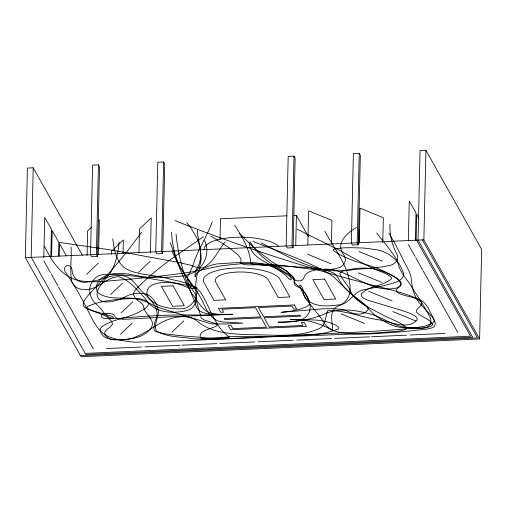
<?xml version="1.0" encoding="UTF-8"?>
<svg xmlns="http://www.w3.org/2000/svg" width="507" height="507" viewBox="0 0 507 507"><rect width="100%" height="100%" fill="white"/><g stroke="black" fill="none" stroke-linecap="round" stroke-linejoin="round"><path stroke-width="0.76" d="M33.221 167.798L31.187 257.36L85.81 354.463L472.657 337.212L418.041 240.109L420.069 150.547L425.912 150.287L481.65 249.381L479.616 338.942L81.088 356.713L25.35 257.619L27.384 168.058L33.221 167.798L82.419 255.262M43.811 257.55L44.724 217.326L51.441 229.259L50.814 256.865M51.587 256.599L52.177 230.571L58.888 242.511L58.584 255.915M59.192 256.181L59.484 243.556L66.195 255.496M87.084 255.344L87.641 230.894L91.545 227.193M98.421 164.889L96.387 254.451L97.509 256.447L91.672 256.707L90.55 254.71L92.585 165.149L98.421 164.889L99.543 166.885L97.509 256.447M98.573 254.489L99.366 219.778L98.244 220.837M111.565 254.241L111.635 251.085L123.359 239.969L123.055 253.38M138.943 252.644L139.482 228.987L151.206 217.871L150.421 252.575M163.622 161.987L161.587 251.548L162.709 253.538L156.872 253.798L155.75 251.808L157.785 162.246L163.622 161.987L164.743 163.976L162.709 253.538M220.025 239.291L220.488 218.77L286.93 215.805M294.022 156.169L291.988 245.73L293.109 247.72L287.273 247.98L286.151 245.99L288.185 156.429L294.022 156.169L295.144 158.159L293.109 247.72M295.739 245.382L296.418 215.38L294.047 215.488M307.831 244.767L308.598 210.849L331.946 220.399L331.407 244.063M359.222 153.26L357.188 242.821L358.31 244.811L352.473 245.071L351.351 243.081L353.385 153.52L359.222 153.26L360.344 155.25L358.31 244.811M359.032 242.853L359.336 229.449M359.216 242.859L360.002 208.155L383.349 217.706L382.791 242.156M382.614 242.15L382.684 238.993M408.376 240.502L409.269 201.064L415.987 213.003L415.36 240.61M416.133 240.343L416.722 214.315L418.959 218.289M479.616 338.942L423.877 239.849L425.912 150.287M119.063 242.029C118.004 255.541 114.842 269.705 104.905 279.572C101.444 283.952 97.357 288.578 96.989 294.415C98.364 306.849 116.42 301.006 123.714 297.691C130.724 293.274 139.558 292.007 147.48 294.51C153.577 297.634 157.354 304.745 158.463 311.311C158.374 317.857 153.596 324.613 156.346 330.995C166.904 337.351 180.524 336.654 192.445 338.682C221.204 340.279 249.995 337.472 278.723 336.559C298.382 334.455 319.625 336.768 338.112 328.973A11.23 3.783 1.3 0 0 338.606 327.085C324.962 317.376 306.234 320.538 290.315 319.606C304.986 318.65 319.404 323.117 332.066 330.051L332.535 329.765C332.548 320.887 328.029 309.08 339.861 305.429C345.045 302.768 349.057 297.888 349.995 292.051C351.624 269.318 334.848 250.135 324.822 231.154M199.967 261.384L200.645 256.586L200.328 250.033A343.518 115.799 1.3 0 0 196.551 237.428L190.803 227.713L186.684 222.598M212.256 221.838C207.49 235.147 199.752 247.137 194.58 260.218C193.503 265.009 191.418 269.439 188.978 273.672C183.838 282.595 193.794 289.516 196.71 296.975C193.535 302.679 188.217 309.39 180.733 308.814C169.294 308.959 155.991 307.046 148.45 297.539A69.269 23.354 1.3 0 1 146.884 293.775C146.333 283.755 159.61 282.165 167.101 282.538A19.665 6.629 1.3 0 1 174.167 283.185C181.405 284.059 187.666 288.813 195.1 288.635C197.686 289.066 197.711 287.475 195.138 287.222C186.519 284.915 177.697 283.464 168.945 281.791C147.385 278.337 125.654 273.552 103.707 274.623C97.084 274.699 91.995 280.13 90.221 286.144A119.81 40.389 1.3 0 0 89.669 290.688L89.815 292.26A154.274 52.006 1.3 0 0 91.076 296.874C93.009 302.673 98.745 305.575 102.16 310.297C104.968 315.05 109.727 318.77 115.463 318.738C142.765 316.089 170.244 314.416 197.743 315.056A224.582 75.708 1.3 0 0 209.239 314.923L230.565 314.334M225.165 241.826C218.048 250.559 213.257 263.108 202.477 268.007C196.963 268.412 191.912 265.079 186.513 264.286A146.726 49.458 1.3 0 0 179.256 262.537L153.982 257.873A320.652 108.092 1.3 0 1 144.85 256.25L121.509 251.871A438.783 147.911 1.3 0 0 107.224 249.4L59.534 242.422M141.719 232.149L126.636 252.093L114.766 266.549A1458.652 491.708 1.3 0 1 101.799 280.802L87.458 296.132L84.263 300.632L83.123 304.327L83.953 306.513L84.986 307.553L88.529 309.53L111.413 316.121L113.625 317.585L112.719 318.231L109.683 318.776L103.853 318.466L101.634 316.938L101.482 315.348L103.2 313.972L106.888 313.307L112.231 313.896L113.86 314.923L115.355 317.046L117.111 318.358L123.309 319.359L170.016 316.793L231.585 314.346L218.688 314.308L211.844 313.472L205.95 310.924L201.203 306.355L191.475 293.046L186.614 284.319L179.795 268.621L170.263 242.58M86.653 274.274L98.377 263.165M110.653 294.466L122.377 283.35M138.5 272.367L150.224 261.251M121.053 312.952L132.777 301.842M120.419 334.303L132.143 323.187M172.057 332.022L183.781 320.912M356.497 227.478C346.446 233.131 334.588 244.38 344.367 255.743C347.301 260.858 343.48 266.891 338.055 267.95A19.108 6.439 1.3 0 1 334.328 268.894C315.943 271.777 297.622 266.65 279.344 265.224A150.788 50.833 1.3 0 0 268.482 264.299L244.792 263.526A40.326 13.594 1.3 0 0 241.446 263.684L223.289 265.56A70.143 23.645 1.3 0 0 217.706 266.441L196.272 271.08A67.254 22.669 1.3 0 1 192.856 271.746C170.453 275.314 147.848 277.43 125.28 279.623C109.601 280.491 93.643 283.508 78.053 280.403C61.29 276.492 51.315 260.655 44.464 246.11M203.503 236.756C179.827 253.126 154.99 268.792 135.331 290.093C130.191 295.423 137.511 300.214 141.364 303.256A38.069 12.833 1.3 0 1 143.557 306.108C143.88 314.441 156.606 319.416 150.94 328.206C142.72 339.627 125.387 340.07 112.554 339.443C109.037 338.809 103.453 336.166 105.038 331.743C106.768 328.397 111.35 327.465 112.605 323.821C108.961 313.465 94.213 313.782 86.767 307.483L86.976 306.862C99.657 300.645 114.512 299.548 128.505 298.731C137.555 297.818 146.01 301.24 153.786 305.461A78.934 26.605 1.3 0 0 161.46 308.421L209.816 323.472A13.138 4.43 1.3 0 0 214.068 323.979L226.629 323.948L242.961 323.117L221.21 321.844L216.888 320.601L212.534 317.572L209.74 314.727L207.338 311.273L201.368 298.997L196.184 290.105L182.013 270.288A463.271 156.169 1.3 0 1 177.532 261.276C173.743 252.042 172.082 242.073 171.588 232.143M25.35 257.619L423.877 239.849M106.451 348.556L141.453 346.997M144.932 346.839L179.934 345.28M181.817 345.197L216.812 343.638M219.823 343.499L254.825 341.94M258.259 341.788L293.255 340.229M296.69 340.07L331.686 338.511M334.696 338.378L369.698 336.819M371.58 336.73L406.576 335.171M410.062 335.019L445.057 333.454M85.208 353.385L470.566 336.204L416.551 240.172M80.486 355.641L477.531 337.935L422.388 239.912M231.845 314.334L232.878 314.283L230.349 314.372A94.315 31.795 1.3 0 1 223.34 314.454C213.453 313.934 196.862 316.311 195.252 302.73C185.442 280.998 178.261 258.05 176.068 234.209M252.999 241.421C278.52 251.535 305.024 259.844 328.91 273.634A106.248 35.813 1.3 0 1 334.284 277.462L346.661 289.903A167.316 56.404 1.3 0 0 350.838 293.572L364.628 304.282L371.916 312.363A106.115 35.769 1.3 0 0 374.312 314.676C382.766 320.811 392.247 327.078 403.014 327.566C410.632 326.654 434.657 333.156 430.405 317.959C424.334 305.759 416.317 294.586 409.219 282.957C404.523 276.993 399.827 270.858 397.919 263.374A85.423 28.798 1.3 0 0 395.796 260.186A90.645 30.559 1.3 0 0 393.552 257.841L389.002 254.4L383.165 251.573A29.552 9.963 1.3 0 0 376.295 249.666L363.677 248.037L350.844 247.695A76.006 25.623 1.3 0 0 343.252 247.904L335.038 248.829L333.194 249.799L333.137 250.458C343.581 257.962 356.573 261.789 368.887 265.529C375.833 267.423 382.462 270.326 388.825 273.672C392.241 276.404 405.004 280.682 400.055 286.512A14.12 4.759 1.3 0 1 394.978 288.344C371.46 292.723 353.328 273.222 331.439 269.502A17.2 5.799 1.3 0 0 324.974 269.128C317.737 269.832 305.746 269.553 303.706 278.463C301.969 281.797 296.443 281.55 293.845 279.23C288.115 274.667 281.556 271.302 275.225 267.664C265.104 261.466 250.217 256.738 249.298 242.809M175.086 220.665C234.836 244.235 295.752 264.705 357.841 281.17C378.552 287.374 400.359 290.714 420.088 299.852A45.928 15.483 1.3 0 1 424.27 302.698L428.047 307.591L434.41 320.399L435.317 323.739L434.474 326.438L432.49 327.731L427.167 329.094L403.895 331.572A404.757 136.44 1.3 0 1 390.954 332.598C374.876 333.6 358.62 335.171 342.586 332.865C335.805 331.908 328.466 329.651 324.6 323.536C316.761 310.506 303.959 300.309 299.662 285.34L300.144 284.978C304.72 288.065 302.229 294.725 305.626 298.585A38.754 13.062 1.3 0 0 308.091 300.809C317.268 307.508 329.423 306.184 340.007 304.701C350.66 303.382 354.171 290.01 365.433 289.535C375.041 287.279 384.889 285.954 394.237 282.684C398.724 281.36 405.251 278.051 403.223 272.316C397.311 257.537 386.328 245.47 376.752 232.992M359.019 251.535L382.367 261.086M358.354 272.829L381.701 282.38M307.616 254.229L330.963 263.779M368.754 291.316L392.101 300.866M392.786 311.564L416.127 321.115M341.173 313.89L364.52 323.441M297.159 229.183L337.472 249.267L364.622 264.172A184.345 62.146 1.3 0 0 372.334 267.994C378.507 271.518 386.511 272.443 391.524 277.646L391.556 278.603C383.26 286.569 368.519 285.118 361.117 294.333L361.725 296.652L363.063 297.824L367.809 300.188L403.749 311.045L410.334 313.491L414.979 315.962A21.167 7.136 1.3 0 1 417.134 319.683C408.078 331.128 388.774 320.709 377.195 319.587C360.832 317.04 344.247 310.024 327.712 310.55C324.797 316.957 326.73 325.817 317.965 329.163C296.284 338.08 271.834 334.55 248.969 334.696C230.691 333.847 210.525 333.264 196.209 320.247C185.936 313.903 172.786 316.919 162.62 321.945C150.478 328.225 139.52 337.865 125.476 339.582C116.94 340.438 102.199 340.938 100.012 330.247A34.362 11.585 1.3 0 1 102.015 326.704C112.104 319.321 125.299 318.719 136.383 313.351A86.931 29.305 1.3 0 0 142.803 309.91C155.598 302.863 143.399 298.281 135.242 298.496C123.689 297.108 111.039 299.954 100.361 294.32C92.236 289.998 97.585 279.858 103.891 276.746C120.558 268.102 139.425 278.983 157.088 277.373A65.435 22.055 1.3 0 0 168.185 277.304L182.85 275.954A27.289 9.202 1.3 0 0 189.352 274.293C209.683 268.444 197.369 243.633 197.305 229.671M261.149 242.866C288.622 256.536 319.746 276.999 351.997 269.065C361.675 267.404 371.777 267.696 381.156 270.732C388.172 273.666 397.311 276.15 400.936 283.369C400.726 286.987 392.215 290.454 398.66 293.122C405.955 297.039 416.051 296.335 421.83 302.565C422.483 306.76 415.265 308.028 416.57 312.179C421.114 317.141 429.271 318.269 432.579 324.379L432.395 325.196C426.71 329.474 418.579 327.94 411.874 327.985A30.648 10.33 1.3 0 1 403.173 326.857C390.701 324.759 380.656 316.064 368.278 313.554C354.273 309.739 338.917 307.914 325.152 313.681C310.442 320.215 294.352 322.211 278.381 322.135C276.264 322.3 283.299 322.16 284.053 322.141C290.264 321.869 296.684 321.647 302.489 319.188C317.148 312.052 308.427 290.898 296.234 286.087C292.431 284.212 295.385 279.446 292.913 276.714C285.688 269.109 275.44 265.085 267.449 258.329A531.159 179.053 1.3 0 1 253.88 247.574L239.165 233.277M210.849 236.053L229.322 247.853L238.296 255.154L241.053 259.248L240.724 263.342C247.023 266.264 255.059 264.02 261.935 265.085C269.857 265.643 278.419 265.725 285.359 270.092C290.118 271.537 294.998 286.468 286.747 276.41A206.14 69.491 1.3 0 0 283.001 273.248C264.812 258.139 239.108 262.886 217.357 263.862C210.291 265.009 203.402 267.829 197.831 272.373C196.07 272.468 195.113 278.349 195.005 276.79A182.843 61.639 1.3 0 1 195.037 274.243L195.658 270.801L198.015 266.162A138.633 46.733 1.3 0 0 199.967 261.384M249.964 241.668C259.09 257.474 274.959 266.688 290.422 275.187C292.989 276.562 295.328 278.996 294.725 282.101A21.44 7.225 1.3 0 0 295.391 283.546L302.337 289.7L304.872 292.85L309.105 301.602L309.485 303.547L309.118 304.694L306.431 306.843L299.662 309.283L290.473 311.266L281.119 312.344L323.631 308.763L333.283 308.649L341.078 309.346A18.068 6.09 1.3 0 1 345.882 310.442C352.549 313.928 363.031 316.919 368.107 309.581L367.974 308.598L366.447 306.488L353.924 296.589L344.811 287.596L341.572 283.717L336.369 275.295L333.98 273.33L330.234 271.581L321.286 269.268L309.764 267.677L254.07 264.407L250.635 263.482C250.16 249.45 242.099 236.794 234.608 225.178M388.875 233.068L395.656 244.799L409.295 271.695L410.93 276.562L411.957 284.636A289.047 97.439 1.3 0 0 412.844 289.351L414.739 294.979L417.052 299.58A166.86 56.245 1.3 0 0 419.707 303.313L433.276 318.079L434.125 320.367L433.998 321.438L432.319 323.415L425.392 325.988L417.299 327.484L399.041 329.493L373.19 331.331L189.352 340.577L135.356 342.193A49.863 16.807 1.3 0 1 131.655 341.876L128.233 341.484A41.194 13.885 1.3 0 1 113.017 338.15C98.244 334.721 92.623 319.524 86.329 307.565C80.55 295.708 73.642 284.49 66.436 273.469C60.301 267.252 69.871 261.156 72 269.566C72.076 278.381 80.29 284.433 88.833 281.715C101.261 280.922 113.492 272.468 125.97 276.442C133.474 279.49 137.239 287.019 142.822 292.349C150.509 299.244 161.365 309.384 155.294 320.595A419.625 141.453 1.3 0 0 154.502 323.96C154.236 326.375 152.708 329.994 155.649 331.363C165.124 334.734 175.428 334.842 185.321 336.166C199.771 336.825 214.917 339.722 229.158 337.275L229.208 336.876C215.152 327.028 210.697 309.39 202.337 295.131C195.239 282.095 177.577 281.727 164.978 277.703C152.734 274.952 139.723 275.06 128.1 269.901C116.426 264.42 114.119 250.192 112.776 238.727M408.287 244.45L414.999 256.384M415.74 257.695L422.451 269.629M423.041 270.681L429.759 282.621M430.228 283.457L436.945 295.391M437.066 295.606L443.777 307.546M444.056 308.041L450.774 319.974M451.059 320.487L457.777 332.427M296.418 215.38L308.465 236.794M43.741 260.706L50.453 272.646M51.188 273.951L57.906 285.891M58.495 286.937L65.213 298.877M65.682 299.713L72.4 311.653M72.52 311.868L79.231 323.802M79.51 324.296L86.228 336.236M86.513 336.749L93.231 348.683M172.101 251.745L179.091 265.573L185.334 275.257A390.872 131.763 1.3 0 1 188.446 279.953L192.223 286.062L197.477 291.937L196.089 296.912L196.006 299.434L201.247 318.047L204.106 319.949L215.006 323.409L217.211 324.746L217.072 325.564L215.874 326.381L205.455 330.336L201.526 332.63L200.341 334.36L200.088 336.572L200.835 337.947L202.401 338.53L207.268 338.606L231.484 336.654L295.752 336.249L373.196 333.207L399.199 331.09L405.175 329.575L406.025 328.999L406.341 327.75C399.827 321.343 390.117 319.252 382.341 314.613A519.498 175.118 1.3 0 1 375.655 311.197C366.225 305.911 354.906 301.221 350.229 290.701C347.694 284.376 341.978 279.655 339.722 273.393C342.719 269.363 349.291 270.725 353.721 269.616C365.059 268.507 376.524 268.209 387.703 265.852C393.571 265.402 400.315 260.218 396.753 253.88C391.936 244.729 389.471 234.462 390.003 224.1M204.549 240.527C208.713 249.07 207.065 258.963 201.178 266.175C198.395 270.199 196.672 274.902 196.424 279.807C193.699 289.51 200.645 304.409 189.269 309.701A19.564 6.597 1.3 0 1 183.414 311.266C169.313 313.681 153.348 312.147 145.344 298.674C137.473 290.46 129.976 280.358 118.765 276.714C105.729 276.974 96.767 291.709 82.768 289.408C77.527 289.263 72.615 285.618 71.455 280.415C69.789 269.369 71.823 258.069 71.037 246.941M204.068 249.545A38.659 13.03 1.3 0 1 235.432 237.295A38.659 13.03 1.3 0 1 278.711 246.218M173.109 285.853L161.429 286.373L172.633 306.291L184.314 305.772L173.109 285.853M324.524 279.097L312.844 279.617L324.049 299.536L335.729 299.016L324.524 279.097M225.666 299.84L213.986 300.359L204.061 282.722A38.659 13.03 1.3 0 1 234.735 268.083A38.659 13.03 1.3 0 1 279.972 279.332L289.896 296.975L278.216 297.495L268.292 279.858A26.763 9.018 1.3 0 0 236.972 272.063A26.763 9.018 1.3 0 0 215.741 282.196L225.666 299.84M294.39 304.941L218.46 308.332L220.697 312.312L223.619 312.185L221.939 309.194L255.522 307.698L260.706 316.907L224.202 318.535L224.759 319.53L261.263 317.902L266.448 327.116L232.859 328.612L231.179 325.627L228.258 325.754L230.501 329.74L306.431 326.356L304.187 322.37L301.272 322.496L302.952 325.488L269.363 326.983L264.185 317.775L300.689 316.146L300.131 315.151L263.621 316.78L258.443 307.565L292.026 306.07L293.705 309.055L296.627 308.928L294.39 304.941"/></g></svg>
